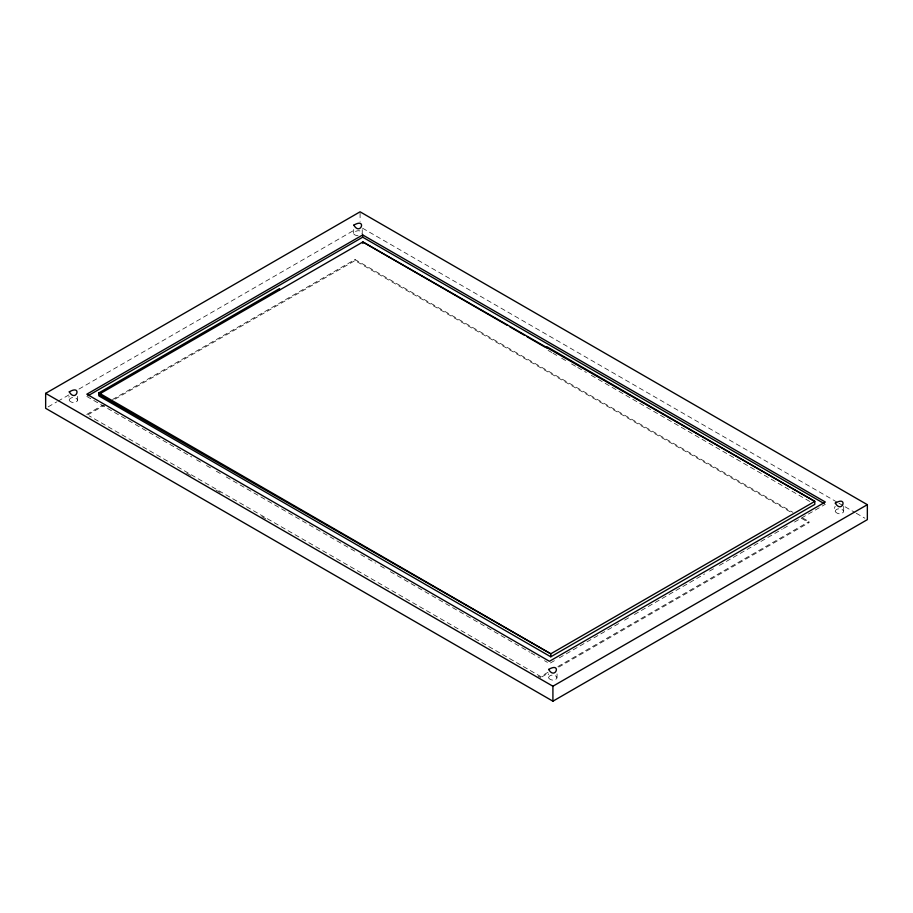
<?xml version="1.0" encoding="UTF-8"?>
<svg xmlns="http://www.w3.org/2000/svg" width="913" height="913" viewBox="0 0 913 913"><rect width="100%" height="100%" fill="white"/><g stroke="black" fill="none" stroke-linecap="round" stroke-linejoin="round"><path stroke-width="0.68" stroke-dasharray="4.57 3.42" d="M69.137 399.997C69.981 396.39 77.822 396.767 77.548 400.727C74.706 404.63 66.501 401.88 69.137 396.265M358.033 235.771C346.609 234.242 361.491 226.378 362.107 233.99M835.167 511.234C836.011 507.628 843.852 508.005 843.578 511.965C840.143 516.336 831.823 512.284 835.167 506.259M548.508 677.549C549.364 673.942 557.215 674.33 556.919 678.291C554.054 682.182 545.871 679.432 548.508 673.805M48.115 406.89L56.743 401.903M57.976 401.195L69.08 394.793M78.94 389.086L355.157 229.62M86.701 414.434L102.701 405.201M112.55 399.506L355.02 259.532L792.941 512.353M87.933 414.764L105.166 404.824M115.015 399.141L355.02 260.57L791.708 512.695M554.374 660.704L549.443 663.546L544.513 660.692M559.304 657.851L619.653 623.008M624.572 620.167L629.502 617.325M634.432 614.483L704.631 573.957M709.549 571.104L714.48 568.263M719.41 565.421L782.213 529.152M783.445 528.444L789.608 524.895M794.527 522.042L825.318 504.273M548.051 672.265L540.667 676.522L89.166 415.86M557.889 666.57L808.975 521.62L808.975 522.658L557.889 667.62M541.888 676.864L548.051 673.303M362.552 228.204L837.723 502.538M838.967 503.257L843.897 506.099M845.13 506.818L855.013 512.513M856.246 513.232L864.885 518.219M548.085 350.398L551.794 352.532M553.027 353.251L556.725 355.385M561.666 358.238L566.608 361.091M571.549 363.945L576.491 366.786M577.724 367.505L586.363 372.493M591.304 375.346L809.854 501.522M802.801 518.059L808.975 521.62M801.568 518.39L808.975 522.658M86.826 396.459L191.696 456.991M196.626 459.844L201.556 462.697M206.498 465.539L211.428 468.392M216.37 471.234L221.3 474.087M226.23 476.94L355.762 551.726M360.703 554.568L366.866 558.128M368.099 558.847L375.505 563.116M380.436 565.969L385.377 568.81M390.308 571.664L529.711 652.144M530.944 652.863L539.583 657.851M186.629 473.174L191.559 476.015M216.233 490.258L221.163 493.111M261.871 516.61L266.801 519.463M538.191 676.145L540.667 677.572M843.703 506.338L843.703 511.326M557.056 673.908L557.056 677.651M362.233 229.608L362.233 233.351M360.087 213.174L360.087 221.334M355.02 259.532L355.02 260.57M353.685 229.517L353.685 233.26M77.673 396.345L77.673 400.088"/><path stroke-width="1.37" d="M45.65 393.355L360.087 211.816L867.35 504.684L867.35 519.645L552.913 701.184L45.65 408.316L45.65 393.355L552.913 686.222L867.35 504.684M362.701 234.938L86.826 394.211L549.443 661.297L825.318 502.024L362.701 234.938L362.701 237.186L824.085 503.554M88.059 395.74L362.701 237.186M546.91 348.218L546.91 346.723L814.795 501.385L814.795 504.375L550.79 656.801L98.866 395.888L98.866 392.898L279.526 288.588L279.526 290.083M100.088 393.674L362.872 241.968L814.795 501.385L550.79 653.811L98.866 394.393M507.377 325.393L362.872 241.968L362.872 243.463M509.853 326.82L524.678 335.379M527.143 336.806L545.666 347.511M98.866 392.898L550.79 653.811L550.79 656.801M552.913 686.222L552.913 701.184M69.262 391.882C75.996 403.135 82.615 384.053 69.262 391.882M353.81 225.146C360.544 236.399 367.163 217.317 353.81 225.146M835.292 503.12C842.026 514.373 848.645 495.291 835.292 503.12M548.633 669.434C555.321 680.699 562.031 661.628 548.633 669.434"/></g></svg>
